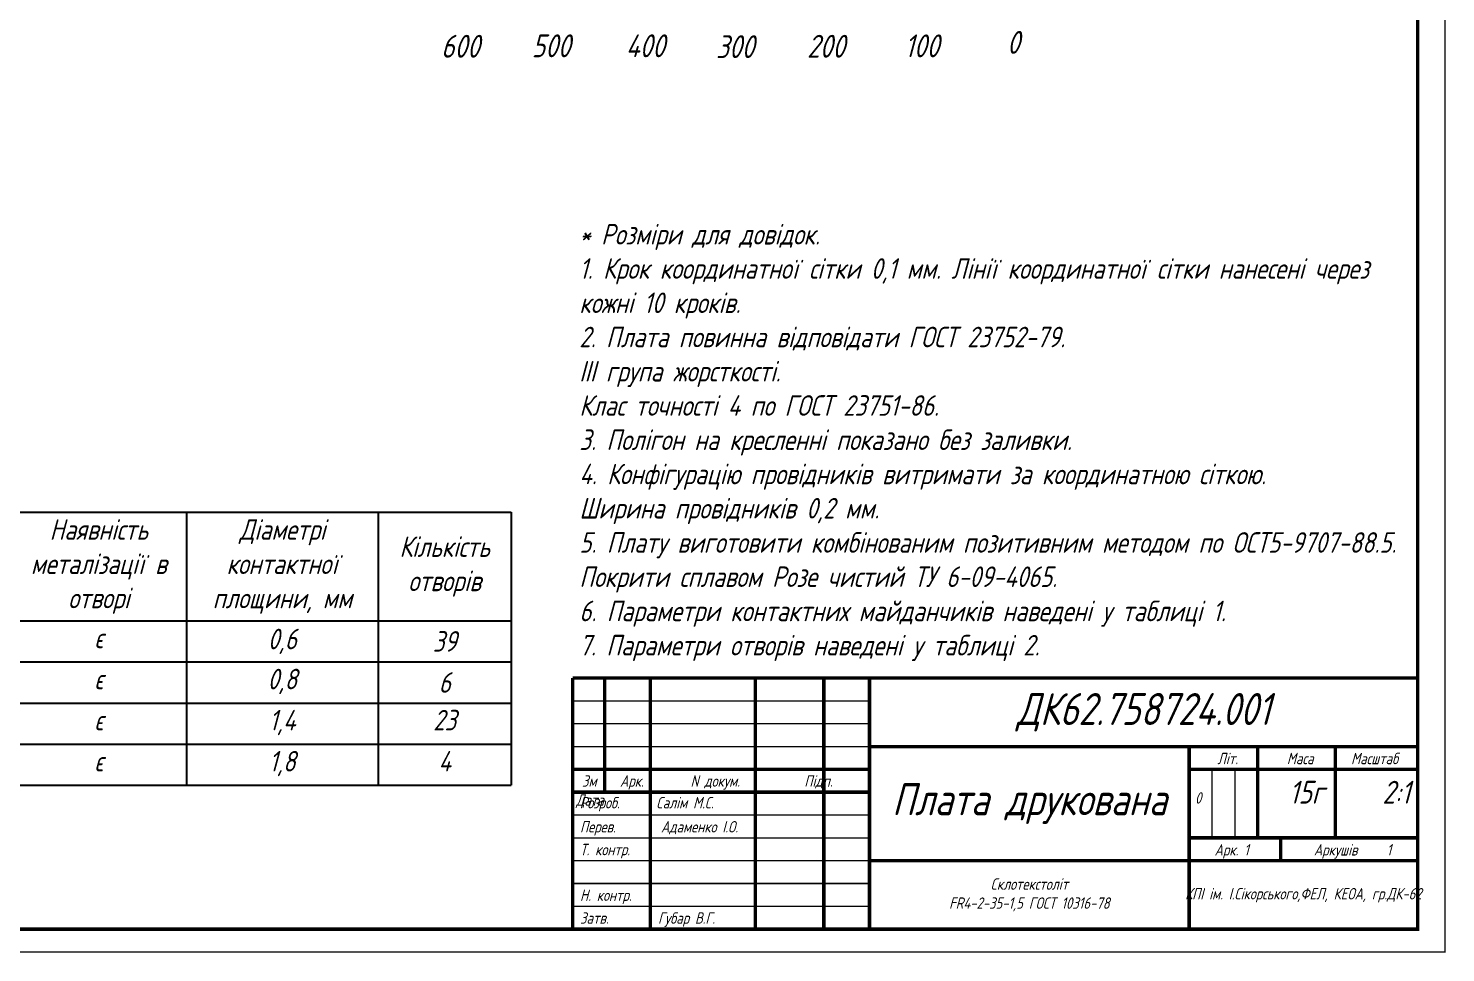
# Model space of a CAD drawing. Header units: millimetres. Extents: x 0 to 15120, y 0 to 9661.
# Drawn here: x 284 to 594.3, y 0 to 202.5 of the extents above; entities that cross this region are included whole.
import ezdxf

# ---------------------------------------------------------------- set-up
doc = ezdxf.new("R2010")
doc.units = ezdxf.units.MM
doc.layers.add('Sheet', color=255, linetype='Continuous')
doc.styles.get("Standard").update_dxf_attribs({"font": ''})
doc.styles.get('Standard').set_extended_font_data('GOST type A')

# ---------------------------------------------------------------- blocks, each defined once
blk = doc.blocks.new('*T41')
at = {"color": 0, "linetype": 'ByBlock', "lineweight": -2, "transparency": 16777216}
for p, q in [((0, 0), (172.8, 0)), ((0, 0), (0, -59.78)), ((29.03, 0), (29.03, -59.78)), ((63.32, 0), (63.32, -59.78)), ((101.7, 0), (101.7, -59.78)), ((143.68, 0), (143.68, -59.78)), ((172.8, 0), (172.8, -59.78)), ((0, -23.78), (172.8, -23.78)), ((0, -32.78), (172.8, -32.78)), ((0, -41.78), (172.8, -41.78)), ((0, -50.78), (172.8, -50.78)), ((0, -59.78), (172.8, -59.78))]:
    blk.add_line(p, q, dxfattribs=at)
at = {"color": 0, "transparency": 16777216, "char_height": 4.5}
for s, insert, width, attachment_point in [('{\\fGOST type A|b0|i1|c204|p34;Умовна познака отвору}', (14.52, -11.89), 26.0322, 5), ('{\\fGOST type A|b0|i1|c204|p34;Наявність металізації в отворі}', (82.51, -11.89), 35.3791, 5), ('{\\fGOST type A|b0|i1|c204|p34;Діаметрі контактної площини, мм}', (122.69, -11.89), 38.9812, 5), ('{\\fGOST type A|b0|i1|c204|p34;Діаметр отвору, мм}', (46.18, -11.89), 31.2924, 5), ('{\\fGOST type A|b0|i1|c204|p34;Кількість отворів}', (158.24, -11.89), 26.1171, 5), ('{\\fGOST type A|b0|i1|c204|p34;0,4±0,1}', (46.18, -25.28), 31.2924, 2), ('{\\fGOST type A|b0|i1|c204|p34;є}', (82.51, -25.28), 35.3791, 2), ('{\\fGOST type A|b0|i1|c204|p34;0,6}', (122.69, -28.28), 38.9812, 5), ('{\\fGOST type A|b0|i1|c204|p34;39', (158.24, -28.28), 26.1171, 5), ('{\\fGOST type A|b0|i1|c204|p34;0,5±0,1}', (46.18, -34.28), 31.2924, 2), ('{\\fGOST type A|b0|i1|c204|p34;є}', (82.51, -34.28), 35.3791, 2), ('{\\fGOST type A|b0|i1|c204|p34;0,8}', (122.69, -34.28), 38.9812, 2), ('{\\fGOST type A|b0|i1|c204|p34;6', (158.24, -37.28), 26.1171, 5), ('{\\fGOST type A|b0|i1|c204|p34;0,8±0,1}', (46.18, -43.28), 31.2924, 2), ('{\\fGOST type A|b0|i1|c204|p34;1,4}', (122.69, -43.28), 38.9812, 2), ('{\\fGOST type A|b0|i1|c204|p34;23}', (158.24, -43.28), 26.1171, 2), ('{\\fGOST type A|b0|i1|c204|p34;є}', (82.51, -43.28), 35.3791, 2), ('{\\fGOST type A|b0|i1|c204|p34;1,2±0,1}', (46.18, -52.28), 31.2924, 2), ('{\\fGOST type A|b0|i1|c204|p34;1,8}', (122.69, -52.28), 38.9812, 2), ('{\\fGOST type A|b0|i1|c204|p34;4}', (158.24, -52.28), 26.1171, 2), ('{\\fGOST type A|b0|i1|c204|p34;є}', (82.51, -52.28), 35.3791, 2)]:
    blk.add_mtext(s, dxfattribs=dict(at, insert=insert, width=width, attachment_point=attachment_point))

msp = doc.modelspace()

# ---------------------------------------------------------------- linework, layer by layer
at = {"layer": 'Sheet'}
for points, const_width in [([(0.15, 420.15), (594.15, 420.15), (594.15, 0.15), (0.15, 0.15), (0.15, 420.15)], 0.3), ([(19.651, 150.65), (8.151, 150.65), (8.151, 5.15), (588.151, 5.15), (588.151, 414.65), (19.651, 414.649), (19.651, 171.65)], 0.749), ([(403.151, 60.15), (403.151, 5.15)], 0.749), ([(588.151, 60.15), (403.151, 60.15)], 0.749), ([(410.151, 60.15), (410.151, 35.15)], 0.749), ([(420.151, 5.15), (420.151, 60.15)], 0.749), ([(443.151, 60.15), (443.151, 5.15)], 0.749), ([(458.151, 5.15), (458.151, 60.15)], 0.749), ([(468.151, 60.15), (468.151, 5.15)], 0.749), ([(468.151, 55.15), (403.151, 55.15)], 0.3), ([(403.151, 50.15), (468.151, 50.15)], 0.3), ([(468.151, 45.15), (403.151, 45.15)], 0.3), ([(468.151, 45.15), (588.151, 45.15)], 0.749), ([(538.151, 45.15), (538.151, 5.15)], 0.749), ([(553.151, 25.15), (553.151, 45.15)], 0.749), ([(570.151, 45.15), (570.151, 25.15)], 0.749), ([(468.151, 40.15), (403.151, 40.15)], 0.749), ([(588.151, 40.15), (538.151, 40.15)], 0.749), ([(543.151, 25.15), (543.151, 40.15)], 0.3), ([(548.151, 40.15), (548.151, 25.15)], 0.3), ([(403.151, 35.15), (468.151, 35.15)], 0.749), ([(403.151, 30.15), (468.151, 30.15)], 0.3), ([(468.151, 25.15), (403.151, 25.15)], 0.3), ([(538.151, 25.15), (588.151, 25.15)], 0.749), ([(558.151, 25.15), (558.151, 20.15)], 0.749), ([(403.151, 20.15), (468.151, 20.15)], 0.3), ([(588.151, 20.15), (468.151, 20.15)], 0.749), ([(468.151, 15.15), (403.151, 15.15)], 0.3), ([(403.151, 10.15), (468.151, 10.15)], 0.3)]:
    msp.add_lwpolyline(points, dxfattribs=dict(at, const_width=const_width))

# ---------------------------------------------------------------- block references
msp.add_blockref('*T41', (216.892, 96.467))

# ---------------------------------------------------------------- texts
for s, width, insert, char_height, attachment_point in [('{\\fGOST type A|b0|i1|c204|p34;0}', 7.39927, (498.261, 201.904), 5, 1), ('{\\fGOST type A|b0|i1|c204|p34;600}', 7.39927, (374.338, 201.057), 5, 1), ('{\\fGOST type A|b0|i1|c204|p34;500}', 7.39927, (394.19, 201.146), 5, 1), ('{\\fGOST type A|b0|i1|c204|p34;400}', 7.39927, (414.775, 201.149), 5, 1), ('{\\fGOST type A|b0|i1|c204|p34;300}', 7.39927, (434.533, 200.963), 5, 1), ('{\\fGOST type A|b0|i1|c204|p34;200}', 7.39927, (454.49, 201.057), 5, 1), ('{\\fGOST type A|b0|i1|c204|p34;100}', 7.39927, (475.835, 201.14), 5, 1), ('{\\fGOST type A|b0|i1|c204|p34;ДК62.758724.001}', 120.00022, (528.151, 52.65), 7, 5), (' {\\fGOST type A|b0|i1|c204|p34;0         \\H2x;   15г     2:1 \\fGOST type A|b0|i0|c204|p34;  \\H1.4x;  }', 49.9998, (538.151, 37.648), 2.5, 1), ('{\\fGOST type A|b0|i1|c204|p34;Плата друкована}', 69.99996, (503.151, 32.65), 7, 5), ('{\\fGOST type A|b0|i1|c204|p34;Склотекстоліт\\PFR4-2-35-1,5 ГОСТ 10316-78}', 70.00004, (503.151, 12.65), 2.5, 5), ('{\\fGOST type A|b0|i1|c204|p34;КПІ ім. І.Сікорського,ФЕЛ, КЕОА, гр.ДК-62}', 49.99988, (563.137, 12.575), 2.5, 5)]:
    msp.add_mtext_dynamic_manual_height_columns(s, width=width, gutter_width=12.5, heights=[0], dxfattribs=dict(insert=insert, char_height=char_height, attachment_point=attachment_point))
at = {"insert": (404.613, 159.617), "char_height": 4.5, "width": 1333.34866, "attachment_point": 1}
msp.add_mtext('{\\fGOST type A|b0|i1|c204|p34;* Розміри для довідок.\\P1. Крок координатної сітки 0,1 мм. Лінії координатної сітки нанесені через\\Pкожні 10 кроків.\\P2. Плата повинна відповідати ГОСТ 23752-79.\\PIII група жорсткості.\\PКлас точності 4 по ГОСТ 23751-86.\\P3. Полігон на кресленні показано без заливки.\\P4. Конфігурацію провідників витримати за координатною сіткою. \\PШирина провідників 0,2 мм.\\P5. Плату виготовити комбінованим позитивним методом по ОСТ5-9707-88.5. \\PПокрити сплавом Розе чистий ТУ 6-09-4065.\\P6. Параметри контактних майданчиків наведені у таблиці 1.\\P7. Параметри отворів наведені у таблиці 2.}', dxfattribs=at)
at = {"color": 0, "char_height": 2.5, "attachment_point": 1}
for s, width, insert in [('\\pxqc;{\\fGOST type A|b0|i1|c204|p34;Літ.}', 12.5146, (540.306, 43.78)), ('\\pxqc;{\\fGOST type A|b0|i1|c204|p34;Маса}', 14.27777, (555.306, 43.78)), ('{\\fGOST type A|b0|i1|c204|p34; Масштаб}', 18.00001, (572.306, 43.78)), ('{\\fGOST type A|b0|i1|c204|p34; Зм    Арк.        N докум.           Підп.     Дата}', 64.24897, (403.917, 38.856)), ('{\\fISOCPEUR|b0|i1|c0|p34; \\fGOST type A|b0|i1|c204|p34;Розроб.\\fISOCPEUR|b0|i1|c0|p34;     \\fGOST type A|b0|i1|c204|p34;Cалім М.С.}', 64.99995, (403.115, 34.105)), ('{\\fGOST type A|b0|i1|c204|p34; Перев.\\fISOCPEUR|b0|i1|c204|p34;   \\fGOST type A|b0|i1|c204|p34;    Адаменко І.О.\\fISOCPEUR|b0|i1|c204|p34;     }', 64.99995, (403.485, 28.833)), ('{\\fGOST type A|b0|i1|c204|p34; Т. контр.}', 64.99995, (403.485, 23.833)), ('\\pxqc;{\\fGOST type A|b0|i1|c204|p34;Арк. 1}', 14.27777, (540.306, 23.78)), ('{\\fGOST type A|b0|i1|c204|p34;    Аркушів     1}', 27.01175, (560.306, 23.78)), ('{\\fGOST type A|b0|i1|c204|p34; Н. контр.}', 64.99995, (403.485, 13.833)), ('{\\fGOST type A|b0|i1|c204|p34; Затв. \\fISOCPEUR|b0|i1|c204|p34;   \\fISOCPEUR|b0|i1|c0|p34;   \\fGOST type A|b0|i1|c204|p34;Губар В.Г.}', 64.99995, (403.485, 8.833))]:
    msp.add_mtext_dynamic_manual_height_columns(s, width=width, gutter_width=12.5, heights=[0], dxfattribs=dict(at, insert=insert))

doc.saveas('drawing.dxf')
